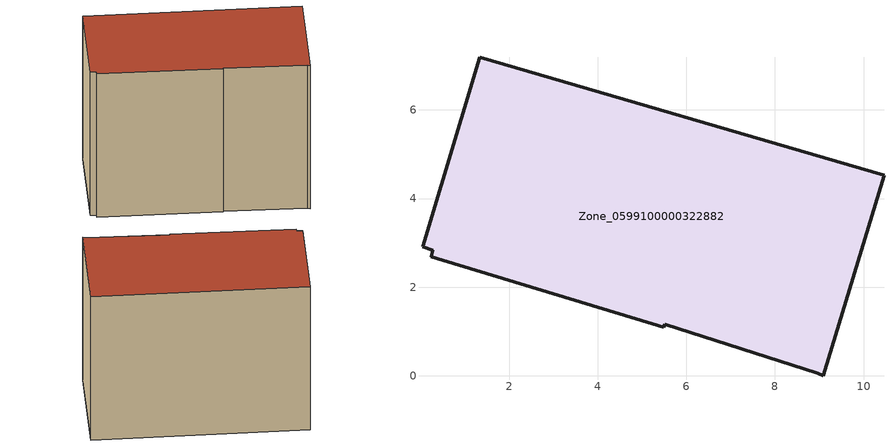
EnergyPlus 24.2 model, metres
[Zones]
Zone_0599100000322882
 floor ground (C_G): 8.97,0.06 5.51,1.16 5.49,1.09 0.25,2.68 0.28,2.83 0.04,2.91 1.34,7.19 10.46,4.53 9.09,0 z0
 wall outside (C_F): 9.09,0 10.46,4.53 1.34,7.19 0.04,2.91 0.28,2.83 0.25,2.68 5.49,1.09 5.51,1.16 8.97,0.06 9.09,0 z0:7.35
 roof outside (C_R): 8.97,0.06 9.09,0 10.46,4.53 1.34,7.19 0.04,2.91 0.28,2.83 0.25,2.68 5.49,1.09 5.51,1.16 z7.35
[BUILDING]
Pand.0599100000322882: North Axis=0; Terrain=City; Loads Convergence Tolerance Value=0.04; Temperature Convergence Tolerance Value=0.4; Solar Distribution=FullExterior; Maximum Number of Warmup Days=25; Minimum Number of Warmup Days=1
[Site:Location]
Rotterdam.The.Hague.AP_ZH_NLD Design_Conditions: Latitude=51.96; Longitude=4.45; Time Zone=1; Elevation=-4.5
[SITE:GROUNDTEMPERATURE:BUILDINGSURFACE]
18, 18, 18, 18, 18, 18, 18, 18, 18, 18, 18, 18
[MATERIAL] Thermal Absorptance=0.9; Solar Absorptance=0.7; Visible Absorptance=0.7
Name | Roughness | Thickness | Conductivity | Density | Specific Heat
G.TI.1975-1991 | MediumSmooth | 0.15 | 0.288461 | 540 | 1210
F.TI.1975-1991 | Rough | 0.3 | 0.230769 | 1920 | 840
R.TI.1975-1991 | MediumRough | 0.2 | 0.153846 | 1500 | 1000
[CONSTRUCTION]
C_G: G.TI.1975-1991
C_F: F.TI.1975-1991
C_R: R.TI.1975-1991
[ZONE]
Zone_0599100000322882: Type=1; Multiplier=1; Ceiling Height=Autocalculate; Volume=Autocalculate; Floor Area=autocalculate; Part of Total Floor Area=Yes
[ZONEINFILTRATION:DESIGNFLOWRATE]
Infil_Zone_0599100000322882: Zone or ZoneList or Space or SpaceList=Zone_0599100000322882; Schedule=AlwaysOn; Design Flow Rate Calculation Method=Flow/Area; Flow Rate per Floor Area=0.003; Constant Term Coefficient=1; Temperature Term Coefficient=0; Velocity Term Coefficient=0; Velocity Squared Term Coefficient=0
[HVACTEMPLATE:ZONE:IDEALLOADSAIRSYSTEM]
Zone_0599100000322882: Maximum Heating Supply Air Temperature=50; Minimum Cooling Supply Air Temperature=13; Maximum Heating Supply Air Humidity Ratio=0.0156; Minimum Cooling Supply Air Humidity Ratio=0.0077; Heating Limit=NoLimit; Cooling Limit=NoLimit; Dehumidification Control Type=ConstantSensibleHeatRatio; Cooling Sensible Heat Ratio=0.7; Dehumidification Setpoint=60; Humidification Control Type=None; Humidification Setpoint=30; Outdoor Air Method=None; Outdoor Air Flow Rate per Person=0.00944; Outdoor Air Flow Rate per Zone Floor Area=0; Outdoor Air Flow Rate per Zone=0; Demand Controlled Ventilation Type=None; Outdoor Air Economizer Type=NoEconomizer; Heat Recovery Type=None; Sensible Heat Recovery Effectiveness=0.7; Latent Heat Recovery Effectiveness=0.65
[ZONECONTROL:THERMOSTAT]
ThermostatControl_Zone_0599100000322882: Zone or ZoneList=Zone_0599100000322882; Control Type Schedule=DualSetpointControlType; Control 1=Thermostat_Zone_0599100000322882; Temperature Difference Between Cutout And Setpoint=0
[THERMOSTATSETPOINT:DUALSETPOINT]
Thermostat_Zone_0599100000322882: Heating Setpoint Temperature Schedule=HeatingSetpoint_Zone_0599100000322882; Cooling Setpoint Temperature Schedule=CoolingSetpoint_Zone_0599100000322882
[SCHEDULE:COMPACT]
HeatingSetpoint_Zone_0599100000322882: Through: 12/31, For: AllDays, Until: 24:00, 21
CoolingSetpoint_Zone_0599100000322882: Through: 12/31, For: AllDays, Until: 24:00, 24
DualSetpointControlType: Through: 12/31, For: AllDays, Until: 24:00, 4
AlwaysOn: Through: 12/31, For: AllDays, Until: 24:00, 1
